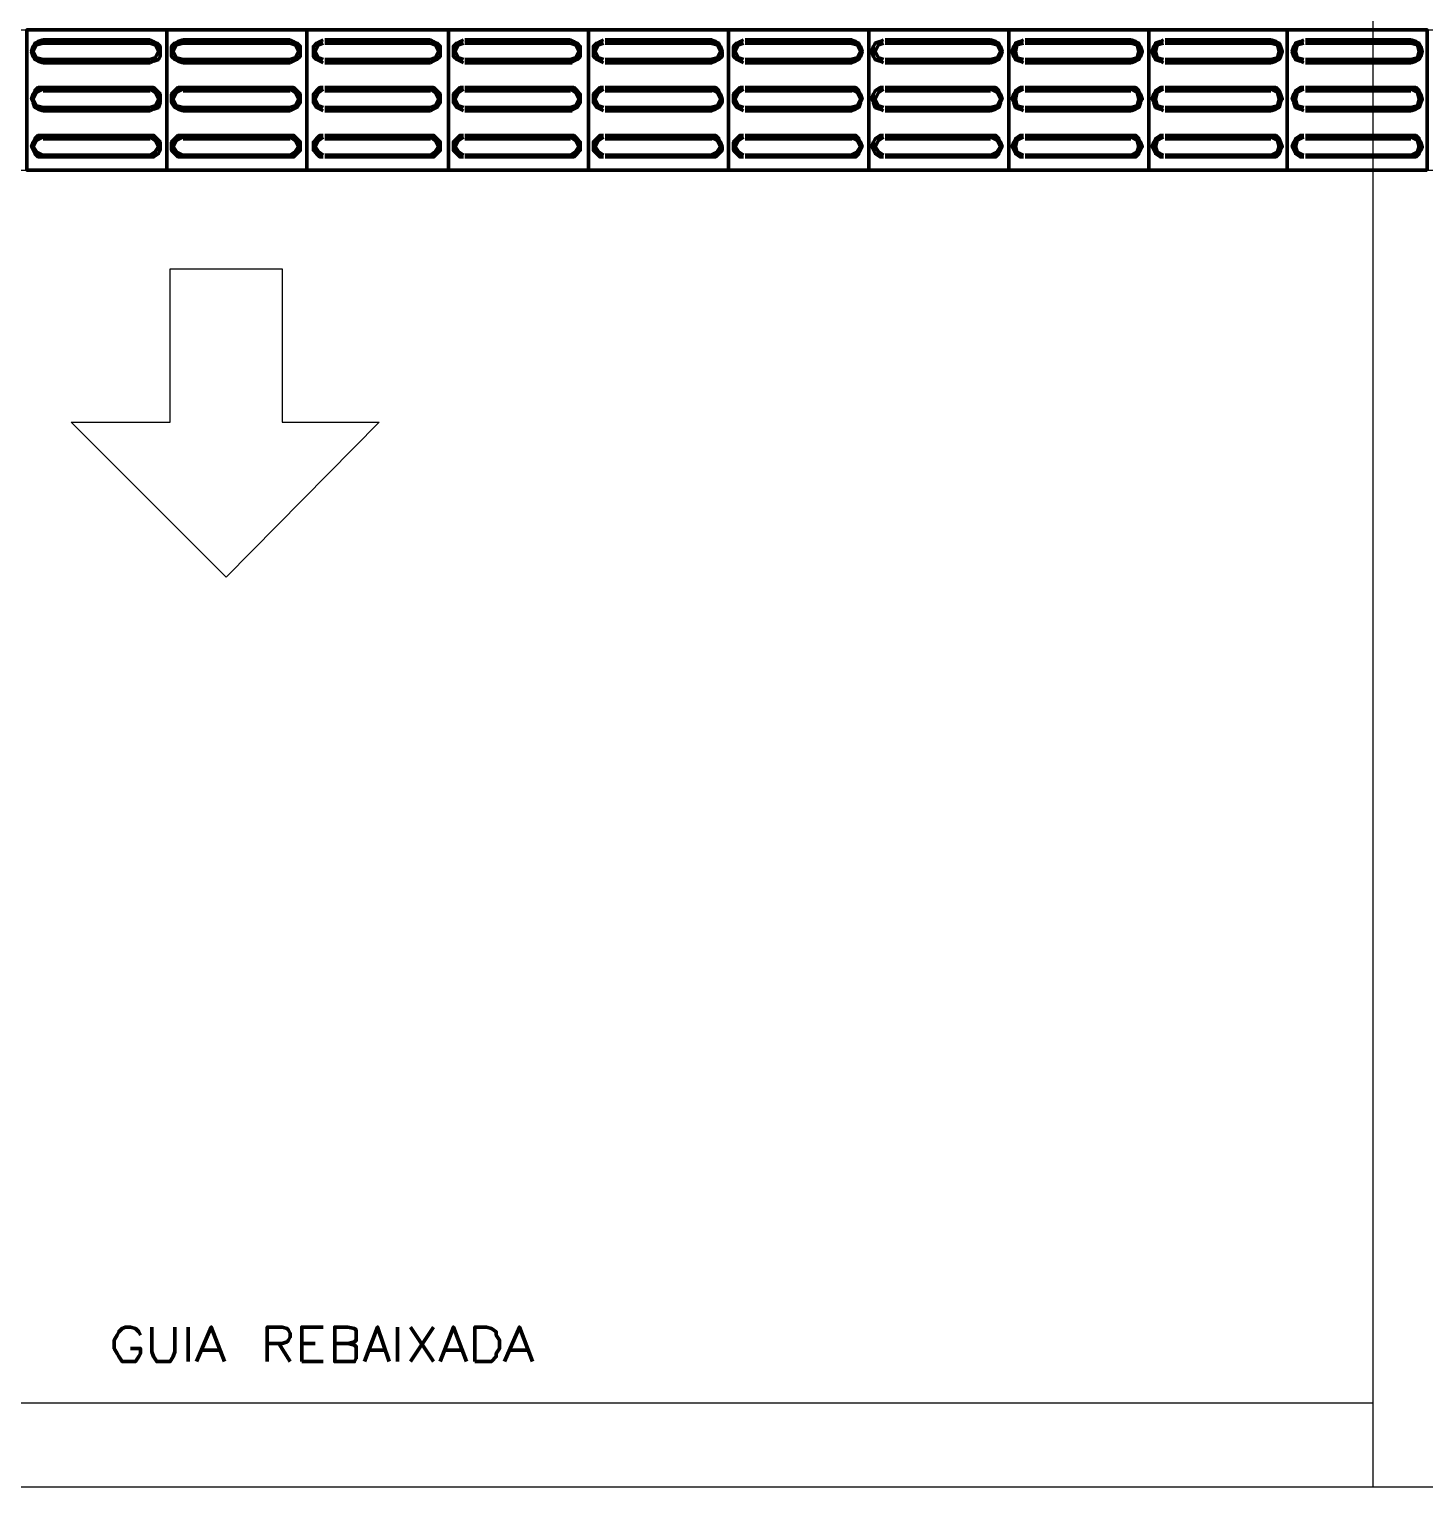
# Model space of a CAD drawing. Header units: millimetres. Extents: x 2273 to 2522, y 1034 to 1187.
# Drawn here: x 2294.848 to 2297.339, y 1102.912 to 1105.513 of the extents above; entities that cross this region are included whole.
import ezdxf

# ---------------------------------------------------------------- set-up
doc = ezdxf.new("R2010")
doc.units = ezdxf.units.MM
doc.layers.add('LAYER8', color=8, linetype='Continuous')
doc.layers.add('PAREDES', color=4, linetype='Continuous', lineweight=100)

# ---------------------------------------------------------------- blocks, each defined once
blk = doc.blocks.new('IP')
at = {"layer": 'PAREDES', "color": 0, "linetype": 'Continuous'}
for points in [[(82.3593, 139.748), (82.3564, 139.7539), (82.3505, 139.7598), (82.3417, 139.7627), (82.3328, 139.7627), (82.327, 139.7598), (82.3211, 139.7539), (82.3181, 139.748), (82.3123, 139.7392), (82.3123, 139.7245), (82.3181, 139.7157), (82.3211, 139.7098), (82.327, 139.701), (82.3328, 139.701), (82.3417, 139.701), (82.3505, 139.701), (82.3564, 139.7098), (82.3593, 139.7157), (82.3593, 139.7245), (82.3417, 139.7245)], [(82.3799, 139.7627), (82.3799, 139.7186), (82.3828, 139.7098), (82.3887, 139.701), (82.3975, 139.701), (82.4034, 139.701), (82.4123, 139.701), (82.4181, 139.7098), (82.4211, 139.7186), (82.4211, 139.7627)], [(82.4446, 139.7627), (82.4446, 139.701)], [(82.4593, 139.701), (82.4858, 139.7627), (82.5093, 139.701)], [(82.5858, 139.701), (82.5858, 139.7627), (82.6123, 139.7627), (82.6211, 139.7598), (82.624, 139.7569), (82.627, 139.751), (82.627, 139.7451), (82.624, 139.7392), (82.6211, 139.7363), (82.6123, 139.7333), (82.5858, 139.7333)], [(82.6475, 139.701), (82.6475, 139.7627), (82.6858, 139.7627)], [(82.7299, 139.7333), (82.7417, 139.7304), (82.7446, 139.7275), (82.7446, 139.7216), (82.7446, 139.7127), (82.7446, 139.7069), (82.7417, 139.701), (82.7299, 139.701), (82.7064, 139.701), (82.7064, 139.7627), (82.7299, 139.7627), (82.7417, 139.7598), (82.7446, 139.7569), (82.7446, 139.751), (82.7446, 139.7451), (82.7446, 139.7392), (82.7417, 139.7363), (82.7299, 139.7333), (82.7064, 139.7333)], [(82.7593, 139.701), (82.7828, 139.7627), (82.8034, 139.701)], [(82.8181, 139.7627), (82.8181, 139.701)], [(82.8417, 139.7627), (82.8828, 139.701)], [(82.8828, 139.7627), (82.8417, 139.701)], [(82.8946, 139.701), (82.9181, 139.7627), (82.9417, 139.701)], [(82.9564, 139.701), (82.9564, 139.7627), (82.977, 139.7627), (82.9858, 139.7598), (82.9946, 139.7539), (82.9946, 139.748), (83.0005, 139.7392), (83.0005, 139.7245), (82.9946, 139.7157), (82.9946, 139.7098), (82.9858, 139.701), (82.977, 139.701), (82.9564, 139.701)], [(83.0093, 139.701), (83.0358, 139.7627), (83.0593, 139.701)], [(82.6064, 139.7333), (82.627, 139.701)], [(82.6475, 139.7333), (82.6711, 139.7333)], [(82.4711, 139.7216), (82.5005, 139.7216)], [(82.6475, 139.701), (82.6858, 139.701)], [(82.7652, 139.7216), (82.7975, 139.7216)], [(82.9034, 139.7216), (82.9328, 139.7216)], [(83.0211, 139.7216), (83.0505, 139.7216)]]:
    blk.add_lwpolyline(points, dxfattribs=at)
blk = doc.blocks.new('VBCX')
at = {"layer": 'PAREDES', "color": 160, "linetype": 'Continuous'}
for points in [[(82.4064, 141.8275), (82.1564, 141.8275), (82.1564, 142.0775), (82.4064, 142.0775), (82.4064, 141.8275)], [(82.6564, 141.8275), (82.4064, 141.8275), (82.4064, 142.0775), (82.6564, 142.0775), (82.6564, 141.8275)], [(82.9093, 141.8275), (82.6564, 141.8275), (82.6564, 142.0775), (82.9093, 142.0775), (82.9093, 141.8275)], [(83.1593, 141.8275), (82.9093, 141.8275), (82.9093, 142.0775), (83.1593, 142.0775), (83.1593, 141.8275)], [(83.4093, 141.8275), (83.1593, 141.8275), (83.1593, 142.0775), (83.4093, 142.0775), (83.4093, 141.8275)], [(83.6593, 141.8275), (83.4093, 141.8275), (83.4093, 142.0775), (83.6593, 142.0775), (83.6593, 141.8275)], [(83.9093, 141.8275), (83.6593, 141.8275), (83.6593, 142.0775), (83.9093, 142.0775), (83.9093, 141.8275)], [(84.1593, 141.8275), (83.9093, 141.8275), (83.9093, 142.0775), (84.1593, 142.0775), (84.1593, 141.8275)], [(84.4064, 141.8275), (84.1593, 141.8275), (84.1593, 142.0775), (84.4064, 142.0775), (84.4064, 141.8275)], [(84.6564, 141.8275), (84.4064, 141.8275), (84.4064, 142.0775), (84.6564, 142.0775), (84.6564, 141.8275)], [(82.1858, 142.0598), (82.177, 142.0569), (82.1711, 142.0539), (82.1681, 142.048), (82.1652, 142.0392), (82.1681, 142.0304), (82.1711, 142.0245), (82.177, 142.0216), (82.1858, 142.0186)], [(82.1858, 142.0539), (82.174, 142.051), (82.1681, 142.0392), (82.174, 142.0275), (82.1858, 142.0245)], [(82.1858, 142.0598), (82.377, 142.0598)], [(82.1858, 142.0539), (82.377, 142.0539)], [(82.377, 142.0186), (82.3828, 142.0216), (82.3917, 142.0245), (82.3946, 142.0304), (82.3946, 142.0392), (82.3946, 142.048), (82.3887, 142.0539), (82.3828, 142.0569), (82.377, 142.0598)], [(82.377, 142.0245), (82.3858, 142.0275), (82.3917, 142.0392), (82.3858, 142.051), (82.377, 142.0539)], [(82.4358, 142.0598), (82.427, 142.0569), (82.4211, 142.0539), (82.4152, 142.048), (82.4152, 142.0392), (82.4152, 142.0304), (82.4211, 142.0245), (82.427, 142.0216), (82.4358, 142.0186)], [(82.4358, 142.0539), (82.424, 142.051), (82.4181, 142.0392), (82.424, 142.0275), (82.4358, 142.0245)], [(82.4358, 142.0598), (82.627, 142.0598)], [(82.4358, 142.0539), (82.627, 142.0539)], [(82.627, 142.0186), (82.6328, 142.0216), (82.6387, 142.0245), (82.6446, 142.0304), (82.6446, 142.0392), (82.6446, 142.048), (82.6387, 142.0539), (82.6328, 142.0569), (82.627, 142.0598)], [(82.627, 142.0245), (82.6358, 142.0275), (82.6417, 142.0392), (82.6358, 142.051), (82.627, 142.0539)], [(82.6858, 142.0598), (82.6799, 142.0569), (82.674, 142.0539), (82.6681, 142.048), (82.6681, 142.0392), (82.6681, 142.0304), (82.674, 142.0245), (82.6799, 142.0216), (82.6858, 142.0186)], [(82.6858, 142.0539), (82.677, 142.051), (82.6711, 142.0392), (82.677, 142.0275), (82.6858, 142.0245)], [(82.6887, 142.0598), (82.877, 142.0598)], [(82.6887, 142.0539), (82.877, 142.0539)], [(82.877, 142.0186), (82.8828, 142.0216), (82.8887, 142.0245), (82.8946, 142.0304), (82.8946, 142.0392), (82.8946, 142.048), (82.8887, 142.0539), (82.8828, 142.0569), (82.877, 142.0598)], [(82.877, 142.0245), (82.8858, 142.0275), (82.8917, 142.0392), (82.8858, 142.051), (82.877, 142.0539)], [(82.9358, 142.0598), (82.9299, 142.0569), (82.924, 142.0539), (82.9181, 142.048), (82.9181, 142.0392), (82.9181, 142.0304), (82.924, 142.0245), (82.9299, 142.0216), (82.9358, 142.0186)], [(82.9358, 142.0539), (82.927, 142.051), (82.9211, 142.0392), (82.927, 142.0275), (82.9358, 142.0245)], [(82.9387, 142.0598), (83.127, 142.0598)], [(82.9387, 142.0539), (83.127, 142.0539)], [(83.127, 142.0186), (83.1328, 142.0216), (83.1387, 142.0245), (83.1446, 142.0304), (83.1446, 142.0392), (83.1446, 142.048), (83.1387, 142.0539), (83.1328, 142.0569), (83.127, 142.0598)], [(83.127, 142.0245), (83.1358, 142.0275), (83.1417, 142.0392), (83.1358, 142.051), (83.127, 142.0539)], [(83.1858, 142.0598), (83.1799, 142.0569), (83.174, 142.0539), (83.1681, 142.048), (83.1681, 142.0392), (83.1681, 142.0304), (83.174, 142.0245), (83.1799, 142.0216), (83.1858, 142.0186)], [(83.1858, 142.0539), (83.177, 142.051), (83.1711, 142.0392), (83.177, 142.0275), (83.1858, 142.0245)], [(83.1887, 142.0598), (83.3799, 142.0598)], [(83.1887, 142.0539), (83.3799, 142.0539)], [(83.377, 142.0186), (83.3858, 142.0216), (83.3917, 142.0245), (83.3975, 142.0304), (83.3975, 142.0392), (83.3946, 142.048), (83.3917, 142.0539), (83.3858, 142.0569), (83.377, 142.0598)], [(83.377, 142.0245), (83.3887, 142.0275), (83.3946, 142.0392), (83.3887, 142.051), (83.377, 142.0539)], [(83.4358, 142.0598), (83.4299, 142.0569), (83.424, 142.0539), (83.4181, 142.048), (83.4181, 142.0392), (83.4181, 142.0304), (83.424, 142.0245), (83.4299, 142.0216), (83.4358, 142.0186)], [(83.4358, 142.0539), (83.427, 142.051), (83.4211, 142.0392), (83.427, 142.0275), (83.4358, 142.0245)], [(83.4387, 142.0598), (83.6299, 142.0598)], [(83.4387, 142.0539), (83.6299, 142.0539)], [(83.627, 142.0186), (83.6358, 142.0216), (83.6417, 142.0245), (83.6446, 142.0304), (83.6475, 142.0392), (83.6446, 142.048), (83.6417, 142.0539), (83.6358, 142.0569), (83.627, 142.0598)], [(83.627, 142.0245), (83.6387, 142.0275), (83.6446, 142.0392), (83.6387, 142.051), (83.627, 142.0539)], [(83.6858, 142.0598), (83.6799, 142.0569), (83.6711, 142.0539), (83.6681, 142.048), (83.6652, 142.0392), (83.6681, 142.0304), (83.6711, 142.0245), (83.6799, 142.0216), (83.6858, 142.0186)], [(83.6858, 142.0539), (83.677, 142.051), (83.6711, 142.0392), (83.677, 142.0275), (83.6858, 142.0245)], [(83.6887, 142.0598), (83.877, 142.0598)], [(83.6887, 142.0539), (83.877, 142.0539)], [(83.877, 142.0186), (83.8858, 142.0216), (83.8917, 142.0245), (83.8946, 142.0304), (83.8975, 142.0392), (83.8946, 142.048), (83.8917, 142.0539), (83.8858, 142.0569), (83.877, 142.0598)], [(83.877, 142.0245), (83.8887, 142.0275), (83.8946, 142.0392), (83.8887, 142.051), (83.877, 142.0539)], [(83.9358, 142.0598), (83.9299, 142.0569), (83.9211, 142.0539), (83.9181, 142.048), (83.9152, 142.0392), (83.9181, 142.0304), (83.9211, 142.0245), (83.9299, 142.0216), (83.9358, 142.0186)], [(83.9358, 142.0539), (83.924, 142.051), (83.9211, 142.0392), (83.924, 142.0275), (83.9358, 142.0245)], [(83.9387, 142.0598), (84.127, 142.0598)], [(83.9387, 142.0539), (84.127, 142.0539)], [(84.127, 142.0186), (84.1358, 142.0216), (84.1417, 142.0245), (84.1446, 142.0304), (84.1475, 142.0392), (84.1446, 142.048), (84.1417, 142.0539), (84.1358, 142.0569), (84.127, 142.0598)], [(84.127, 142.0245), (84.1387, 142.0275), (84.1417, 142.0392), (84.1387, 142.051), (84.127, 142.0539)], [(84.1858, 142.0598), (84.1799, 142.0569), (84.1711, 142.0539), (84.1681, 142.048), (84.1652, 142.0392), (84.1681, 142.0304), (84.1711, 142.0245), (84.1799, 142.0216), (84.1858, 142.0186)], [(84.1858, 142.0539), (84.174, 142.051), (84.1711, 142.0392), (84.174, 142.0275), (84.1858, 142.0245)], [(84.1887, 142.0598), (84.377, 142.0598)], [(84.1887, 142.0539), (84.377, 142.0539)], [(84.377, 142.0186), (84.3858, 142.0216), (84.3917, 142.0245), (84.3946, 142.0304), (84.3975, 142.0392), (84.3946, 142.048), (84.3917, 142.0539), (84.3858, 142.0569), (84.377, 142.0598)], [(84.377, 142.0245), (84.3887, 142.0275), (84.3917, 142.0392), (84.3887, 142.051), (84.377, 142.0539)], [(84.4358, 142.0598), (84.4299, 142.0569), (84.4211, 142.0539), (84.4181, 142.048), (84.4152, 142.0392), (84.4181, 142.0304), (84.4211, 142.0245), (84.4299, 142.0216), (84.4358, 142.0186)], [(84.4358, 142.0539), (84.424, 142.051), (84.4211, 142.0392), (84.424, 142.0275), (84.4358, 142.0245)], [(84.4387, 142.0598), (84.627, 142.0598)], [(84.4387, 142.0539), (84.627, 142.0539)], [(84.627, 142.0186), (84.6358, 142.0216), (84.6417, 142.0245), (84.6446, 142.0304), (84.6475, 142.0392), (84.6446, 142.048), (84.6417, 142.0539), (84.6358, 142.0569), (84.627, 142.0598)], [(84.627, 142.0245), (84.6387, 142.0275), (84.6417, 142.0392), (84.6387, 142.051), (84.627, 142.0539)], [(82.377, 142.0245), (82.1858, 142.0245)], [(82.377, 142.0186), (82.1858, 142.0186)], [(82.627, 142.0245), (82.4358, 142.0245)], [(82.627, 142.0186), (82.4358, 142.0186)], [(82.877, 142.0245), (82.6887, 142.0245)], [(82.877, 142.0186), (82.6887, 142.0186)], [(83.1299, 142.0245), (82.9387, 142.0245)], [(83.1299, 142.0186), (82.9387, 142.0186)], [(83.3799, 142.0245), (83.1887, 142.0245)], [(83.3799, 142.0186), (83.1887, 142.0186)], [(83.6299, 142.0245), (83.4387, 142.0245)], [(83.6299, 142.0186), (83.4387, 142.0186)], [(83.877, 142.0245), (83.6887, 142.0245)], [(83.877, 142.0186), (83.6887, 142.0186)], [(84.127, 142.0245), (83.9387, 142.0245)], [(84.127, 142.0186), (83.9387, 142.0186)], [(84.377, 142.0245), (84.1887, 142.0245)], [(84.377, 142.0186), (84.1887, 142.0186)], [(84.627, 142.0245), (84.4387, 142.0245)], [(84.627, 142.0186), (84.4387, 142.0186)], [(82.1858, 141.9745), (82.177, 141.9745), (82.1711, 141.9686), (82.1681, 141.9627), (82.1652, 141.9539), (82.1681, 141.948), (82.1711, 141.9392), (82.177, 141.9363), (82.1858, 141.9333)], [(82.1858, 141.9716), (82.174, 141.9657), (82.1681, 141.9539), (82.174, 141.9422), (82.1858, 141.9392)], [(82.1858, 141.9745), (82.377, 141.9745)], [(82.1858, 141.9686), (82.377, 141.9686)], [(82.377, 141.9333), (82.3828, 141.9363), (82.3917, 141.9392), (82.3946, 141.948), (82.3946, 141.9539), (82.3946, 141.9627), (82.3887, 141.9686), (82.3828, 141.9745), (82.377, 141.9745)], [(82.377, 141.9392), (82.3858, 141.9422), (82.3917, 141.9539), (82.3858, 141.9657), (82.377, 141.9716)], [(82.4358, 141.9745), (82.427, 141.9745), (82.4211, 141.9686), (82.4152, 141.9627), (82.4152, 141.9539), (82.4152, 141.948), (82.4211, 141.9392), (82.427, 141.9363), (82.4358, 141.9333)], [(82.4358, 141.9716), (82.424, 141.9657), (82.4181, 141.9539), (82.424, 141.9422), (82.4358, 141.9392)], [(82.4358, 141.9745), (82.627, 141.9745)], [(82.4358, 141.9686), (82.627, 141.9686)], [(82.627, 141.9333), (82.6328, 141.9363), (82.6387, 141.9392), (82.6446, 141.948), (82.6446, 141.9539), (82.6446, 141.9627), (82.6387, 141.9686), (82.6328, 141.9745), (82.627, 141.9745)], [(82.627, 141.9392), (82.6358, 141.9422), (82.6417, 141.9539), (82.6358, 141.9657), (82.627, 141.9716)], [(82.6858, 141.9745), (82.6799, 141.9745), (82.674, 141.9686), (82.6681, 141.9627), (82.6681, 141.9539), (82.6681, 141.948), (82.674, 141.9392), (82.6799, 141.9363), (82.6858, 141.9333)], [(82.6858, 141.9716), (82.677, 141.9657), (82.6711, 141.9539), (82.677, 141.9422), (82.6858, 141.9392)], [(82.6887, 141.9745), (82.877, 141.9745)], [(82.6887, 141.9686), (82.877, 141.9686)], [(82.877, 141.9333), (82.8828, 141.9363), (82.8887, 141.9392), (82.8946, 141.948), (82.8946, 141.9539), (82.8946, 141.9627), (82.8887, 141.9686), (82.8828, 141.9745), (82.877, 141.9745)], [(82.877, 141.9392), (82.8858, 141.9422), (82.8917, 141.9539), (82.8858, 141.9657), (82.877, 141.9716)], [(82.9358, 141.9745), (82.9299, 141.9745), (82.924, 141.9686), (82.9181, 141.9627), (82.9181, 141.9539), (82.9181, 141.948), (82.924, 141.9392), (82.9299, 141.9363), (82.9358, 141.9333)], [(82.9358, 141.9716), (82.927, 141.9657), (82.9211, 141.9539), (82.927, 141.9422), (82.9358, 141.9392)], [(82.9387, 141.9745), (83.127, 141.9745)], [(82.9387, 141.9686), (83.127, 141.9686)], [(83.127, 141.9333), (83.1328, 141.9363), (83.1387, 141.9392), (83.1446, 141.948), (83.1446, 141.9539), (83.1446, 141.9627), (83.1387, 141.9686), (83.1328, 141.9745), (83.127, 141.9745)], [(83.127, 141.9392), (83.1358, 141.9422), (83.1417, 141.9539), (83.1358, 141.9657), (83.127, 141.9716)], [(83.1858, 141.9745), (83.1799, 141.9745), (83.174, 141.9686), (83.1681, 141.9627), (83.1681, 141.9539), (83.1681, 141.948), (83.174, 141.9392), (83.1799, 141.9363), (83.1858, 141.9333)], [(83.1858, 141.9716), (83.177, 141.9657), (83.1711, 141.9539), (83.177, 141.9422), (83.1858, 141.9392)], [(83.1887, 141.9745), (83.3799, 141.9745)], [(83.1887, 141.9686), (83.3799, 141.9686)], [(83.377, 141.9333), (83.3858, 141.9363), (83.3917, 141.9392), (83.3975, 141.948), (83.3975, 141.9539), (83.3946, 141.9627), (83.3917, 141.9686), (83.3858, 141.9745), (83.377, 141.9745)], [(83.377, 141.9392), (83.3887, 141.9422), (83.3946, 141.9539), (83.3887, 141.9657), (83.377, 141.9716)], [(83.4358, 141.9745), (83.4299, 141.9745), (83.424, 141.9686), (83.4181, 141.9627), (83.4181, 141.9539), (83.4181, 141.948), (83.424, 141.9392), (83.4299, 141.9363), (83.4358, 141.9333)], [(83.4358, 141.9716), (83.427, 141.9657), (83.4211, 141.9539), (83.427, 141.9422), (83.4358, 141.9392)], [(83.4387, 141.9745), (83.6299, 141.9745)], [(83.4387, 141.9686), (83.6299, 141.9686)], [(83.627, 141.9333), (83.6358, 141.9363), (83.6417, 141.9392), (83.6446, 141.948), (83.6475, 141.9539), (83.6446, 141.9627), (83.6417, 141.9686), (83.6358, 141.9745), (83.627, 141.9745)], [(83.627, 141.9392), (83.6387, 141.9422), (83.6446, 141.9539), (83.6387, 141.9657), (83.627, 141.9716)], [(83.6858, 141.9745), (83.6799, 141.9745), (83.6711, 141.9686), (83.6681, 141.9627), (83.6652, 141.9539), (83.6681, 141.948), (83.6711, 141.9392), (83.6799, 141.9363), (83.6858, 141.9333)], [(83.6858, 141.9716), (83.677, 141.9657), (83.6711, 141.9539), (83.677, 141.9422), (83.6858, 141.9392)], [(83.6887, 141.9745), (83.877, 141.9745)], [(83.6887, 141.9686), (83.877, 141.9686)], [(83.877, 141.9333), (83.8858, 141.9363), (83.8917, 141.9392), (83.8946, 141.948), (83.8975, 141.9539), (83.8946, 141.9627), (83.8917, 141.9686), (83.8858, 141.9745), (83.877, 141.9745)], [(83.877, 141.9392), (83.8887, 141.9422), (83.8946, 141.9539), (83.8887, 141.9657), (83.877, 141.9716)], [(83.9358, 141.9745), (83.9299, 141.9745), (83.9211, 141.9686), (83.9181, 141.9627), (83.9152, 141.9539), (83.9181, 141.948), (83.9211, 141.9392), (83.9299, 141.9363), (83.9358, 141.9333)], [(83.9358, 141.9716), (83.924, 141.9657), (83.9211, 141.9539), (83.924, 141.9422), (83.9358, 141.9392)], [(83.9387, 141.9745), (84.127, 141.9745)], [(83.9387, 141.9686), (84.127, 141.9686)], [(84.127, 141.9333), (84.1358, 141.9363), (84.1417, 141.9392), (84.1446, 141.948), (84.1475, 141.9539), (84.1446, 141.9627), (84.1417, 141.9686), (84.1358, 141.9745), (84.127, 141.9745)], [(84.127, 141.9392), (84.1387, 141.9422), (84.1417, 141.9539), (84.1387, 141.9657), (84.127, 141.9716)], [(84.1858, 141.9745), (84.1799, 141.9745), (84.1711, 141.9686), (84.1681, 141.9627), (84.1652, 141.9539), (84.1681, 141.948), (84.1711, 141.9392), (84.1799, 141.9363), (84.1858, 141.9333)], [(84.1858, 141.9716), (84.174, 141.9657), (84.1711, 141.9539), (84.174, 141.9422), (84.1858, 141.9392)], [(84.1887, 141.9745), (84.377, 141.9745)], [(84.1887, 141.9686), (84.377, 141.9686)], [(84.377, 141.9333), (84.3858, 141.9363), (84.3917, 141.9392), (84.3946, 141.948), (84.3975, 141.9539), (84.3946, 141.9627), (84.3917, 141.9686), (84.3858, 141.9745), (84.377, 141.9745)], [(84.377, 141.9392), (84.3887, 141.9422), (84.3917, 141.9539), (84.3887, 141.9657), (84.377, 141.9716)], [(84.4358, 141.9745), (84.4299, 141.9745), (84.4211, 141.9686), (84.4181, 141.9627), (84.4152, 141.9539), (84.4181, 141.948), (84.4211, 141.9392), (84.4299, 141.9363), (84.4358, 141.9333)], [(84.4358, 141.9716), (84.424, 141.9657), (84.4211, 141.9539), (84.424, 141.9422), (84.4358, 141.9392)], [(84.4387, 141.9745), (84.627, 141.9745)], [(84.4387, 141.9686), (84.627, 141.9686)], [(84.627, 141.9333), (84.6358, 141.9363), (84.6417, 141.9392), (84.6446, 141.948), (84.6475, 141.9539), (84.6446, 141.9627), (84.6417, 141.9686), (84.6358, 141.9745), (84.627, 141.9745)], [(84.627, 141.9392), (84.6387, 141.9422), (84.6417, 141.9539), (84.6387, 141.9657), (84.627, 141.9716)], [(82.377, 141.9392), (82.1858, 141.9392)], [(82.627, 141.9392), (82.4358, 141.9392)], [(82.877, 141.9392), (82.6887, 141.9392)], [(83.1299, 141.9392), (82.9387, 141.9392)], [(83.3799, 141.9392), (83.1887, 141.9392)], [(83.6299, 141.9392), (83.4387, 141.9392)], [(83.877, 141.9392), (83.6887, 141.9392)], [(84.127, 141.9392), (83.9387, 141.9392)], [(84.377, 141.9392), (84.1887, 141.9392)], [(84.627, 141.9392), (84.4387, 141.9392)], [(82.377, 141.9333), (82.1858, 141.9333)], [(82.627, 141.9333), (82.4358, 141.9333)], [(82.877, 141.9333), (82.6887, 141.9333)], [(83.1299, 141.9333), (82.9387, 141.9333)], [(83.3799, 141.9333), (83.1887, 141.9333)], [(83.6299, 141.9333), (83.4387, 141.9333)], [(83.877, 141.9333), (83.6887, 141.9333)], [(84.127, 141.9333), (83.9387, 141.9333)], [(84.377, 141.9333), (84.1887, 141.9333)], [(84.627, 141.9333), (84.4387, 141.9333)], [(82.1858, 141.8892), (82.177, 141.8892), (82.1711, 141.8833), (82.1681, 141.8775), (82.1652, 141.8686), (82.1681, 141.8627), (82.1711, 141.8569), (82.177, 141.851), (82.1858, 141.851)], [(82.1858, 141.8863), (82.174, 141.8804), (82.1681, 141.8686), (82.174, 141.8598), (82.1858, 141.8539)], [(82.1858, 141.8892), (82.377, 141.8892)], [(82.377, 141.851), (82.3828, 141.851), (82.3917, 141.8569), (82.3946, 141.8627), (82.3946, 141.8686), (82.3946, 141.8775), (82.3887, 141.8833), (82.3828, 141.8892), (82.377, 141.8892)], [(82.377, 141.8539), (82.3858, 141.8598), (82.3917, 141.8686), (82.3858, 141.8804), (82.377, 141.8863)], [(82.4358, 141.8892), (82.427, 141.8892), (82.4211, 141.8833), (82.4152, 141.8775), (82.4152, 141.8686), (82.4152, 141.8627), (82.4211, 141.8569), (82.427, 141.851), (82.4358, 141.851)], [(82.4358, 141.8863), (82.424, 141.8804), (82.4181, 141.8686), (82.424, 141.8598), (82.4358, 141.8539)], [(82.4358, 141.8892), (82.627, 141.8892)], [(82.627, 141.851), (82.6328, 141.851), (82.6387, 141.8569), (82.6446, 141.8627), (82.6446, 141.8686), (82.6446, 141.8775), (82.6387, 141.8833), (82.6328, 141.8892), (82.627, 141.8892)], [(82.627, 141.8539), (82.6358, 141.8598), (82.6417, 141.8686), (82.6358, 141.8804), (82.627, 141.8863)], [(82.6858, 141.8892), (82.6799, 141.8892), (82.674, 141.8833), (82.6681, 141.8775), (82.6681, 141.8686), (82.6681, 141.8627), (82.674, 141.8569), (82.6799, 141.851), (82.6858, 141.851)], [(82.6858, 141.8863), (82.677, 141.8804), (82.6711, 141.8686), (82.677, 141.8598), (82.6858, 141.8539)], [(82.6887, 141.8892), (82.877, 141.8892)], [(82.877, 141.851), (82.8828, 141.851), (82.8887, 141.8569), (82.8946, 141.8627), (82.8946, 141.8686), (82.8946, 141.8775), (82.8887, 141.8833), (82.8828, 141.8892), (82.877, 141.8892)], [(82.877, 141.8539), (82.8858, 141.8598), (82.8917, 141.8686), (82.8858, 141.8804), (82.877, 141.8863)], [(82.9358, 141.8892), (82.9299, 141.8892), (82.924, 141.8833), (82.9181, 141.8775), (82.9181, 141.8686), (82.9181, 141.8627), (82.924, 141.8569), (82.9299, 141.851), (82.9358, 141.851)], [(82.9358, 141.8863), (82.927, 141.8804), (82.9211, 141.8686), (82.927, 141.8598), (82.9358, 141.8539)], [(82.9387, 141.8892), (83.127, 141.8892)], [(83.127, 141.851), (83.1328, 141.851), (83.1387, 141.8569), (83.1446, 141.8627), (83.1446, 141.8686), (83.1446, 141.8775), (83.1387, 141.8833), (83.1328, 141.8892), (83.127, 141.8892)], [(83.127, 141.8539), (83.1358, 141.8598), (83.1417, 141.8686), (83.1358, 141.8804), (83.127, 141.8863)], [(83.1858, 141.8892), (83.1799, 141.8892), (83.174, 141.8833), (83.1681, 141.8775), (83.1681, 141.8686), (83.1681, 141.8627), (83.174, 141.8569), (83.1799, 141.851), (83.1858, 141.851)], [(83.1858, 141.8863), (83.177, 141.8804), (83.1711, 141.8686), (83.177, 141.8598), (83.1858, 141.8539)], [(83.1887, 141.8892), (83.3799, 141.8892)], [(83.377, 141.851), (83.3858, 141.851), (83.3917, 141.8569), (83.3975, 141.8627), (83.3975, 141.8686), (83.3946, 141.8775), (83.3917, 141.8833), (83.3858, 141.8892), (83.377, 141.8892)], [(83.377, 141.8539), (83.3887, 141.8598), (83.3946, 141.8686), (83.3887, 141.8804), (83.377, 141.8863)], [(83.4358, 141.8892), (83.4299, 141.8892), (83.424, 141.8833), (83.4181, 141.8775), (83.4181, 141.8686), (83.4181, 141.8627), (83.424, 141.8569), (83.4299, 141.851), (83.4358, 141.851)], [(83.4358, 141.8863), (83.427, 141.8804), (83.4211, 141.8686), (83.427, 141.8598), (83.4358, 141.8539)], [(83.4387, 141.8892), (83.6299, 141.8892)], [(83.627, 141.851), (83.6358, 141.851), (83.6417, 141.8569), (83.6446, 141.8627), (83.6475, 141.8686), (83.6446, 141.8775), (83.6417, 141.8833), (83.6358, 141.8892), (83.627, 141.8892)], [(83.627, 141.8539), (83.6387, 141.8598), (83.6446, 141.8686), (83.6387, 141.8804), (83.627, 141.8863)], [(83.6858, 141.8892), (83.6799, 141.8892), (83.6711, 141.8833), (83.6681, 141.8775), (83.6652, 141.8686), (83.6681, 141.8627), (83.6711, 141.8569), (83.6799, 141.851), (83.6858, 141.851)], [(83.6858, 141.8863), (83.677, 141.8804), (83.6711, 141.8686), (83.677, 141.8598), (83.6858, 141.8539)], [(83.6887, 141.8892), (83.877, 141.8892)], [(83.877, 141.851), (83.8858, 141.851), (83.8917, 141.8569), (83.8946, 141.8627), (83.8975, 141.8686), (83.8946, 141.8775), (83.8917, 141.8833), (83.8858, 141.8892), (83.877, 141.8892)], [(83.877, 141.8539), (83.8887, 141.8598), (83.8946, 141.8686), (83.8887, 141.8804), (83.877, 141.8863)], [(83.9358, 141.8892), (83.9299, 141.8892), (83.9211, 141.8833), (83.9181, 141.8775), (83.9152, 141.8686), (83.9181, 141.8627), (83.9211, 141.8569), (83.9299, 141.851), (83.9358, 141.851)], [(83.9358, 141.8863), (83.924, 141.8804), (83.9211, 141.8686), (83.924, 141.8598), (83.9358, 141.8539)], [(83.9387, 141.8892), (84.127, 141.8892)], [(84.127, 141.851), (84.1358, 141.851), (84.1417, 141.8569), (84.1446, 141.8627), (84.1475, 141.8686), (84.1446, 141.8775), (84.1417, 141.8833), (84.1358, 141.8892), (84.127, 141.8892)], [(84.127, 141.8539), (84.1387, 141.8598), (84.1417, 141.8686), (84.1387, 141.8804), (84.127, 141.8863)], [(84.1858, 141.8892), (84.1799, 141.8892), (84.1711, 141.8833), (84.1681, 141.8775), (84.1652, 141.8686), (84.1681, 141.8627), (84.1711, 141.8569), (84.1799, 141.851), (84.1858, 141.851)], [(84.1858, 141.8863), (84.174, 141.8804), (84.1711, 141.8686), (84.174, 141.8598), (84.1858, 141.8539)], [(84.1887, 141.8892), (84.377, 141.8892)], [(84.377, 141.851), (84.3858, 141.851), (84.3917, 141.8569), (84.3946, 141.8627), (84.3975, 141.8686), (84.3946, 141.8775), (84.3917, 141.8833), (84.3858, 141.8892), (84.377, 141.8892)], [(84.377, 141.8539), (84.3887, 141.8598), (84.3917, 141.8686), (84.3887, 141.8804), (84.377, 141.8863)], [(84.4358, 141.8892), (84.4299, 141.8892), (84.4211, 141.8833), (84.4181, 141.8775), (84.4152, 141.8686), (84.4181, 141.8627), (84.4211, 141.8569), (84.4299, 141.851), (84.4358, 141.851)], [(84.4358, 141.8863), (84.424, 141.8804), (84.4211, 141.8686), (84.424, 141.8598), (84.4358, 141.8539)], [(84.4387, 141.8892), (84.627, 141.8892)], [(84.627, 141.851), (84.6358, 141.851), (84.6417, 141.8569), (84.6446, 141.8627), (84.6475, 141.8686), (84.6446, 141.8775), (84.6417, 141.8833), (84.6358, 141.8892), (84.627, 141.8892)], [(84.627, 141.8539), (84.6387, 141.8598), (84.6417, 141.8686), (84.6387, 141.8804), (84.627, 141.8863)], [(82.1858, 141.8833), (82.377, 141.8833)], [(82.4358, 141.8833), (82.627, 141.8833)], [(82.6887, 141.8833), (82.877, 141.8833)], [(82.9387, 141.8833), (83.127, 141.8833)], [(83.1887, 141.8833), (83.3799, 141.8833)], [(83.4387, 141.8833), (83.6299, 141.8833)], [(83.6887, 141.8833), (83.877, 141.8833)], [(83.9387, 141.8833), (84.127, 141.8833)], [(84.1887, 141.8833), (84.377, 141.8833)], [(84.4387, 141.8833), (84.627, 141.8833)], [(82.377, 141.8539), (82.1858, 141.8539)], [(82.377, 141.851), (82.1858, 141.851)], [(82.627, 141.8539), (82.4358, 141.8539)], [(82.627, 141.851), (82.4358, 141.851)], [(82.877, 141.8539), (82.6887, 141.8539)], [(82.877, 141.851), (82.6887, 141.851)], [(83.1299, 141.8539), (82.9387, 141.8539)], [(83.1299, 141.851), (82.9387, 141.851)], [(83.3799, 141.8539), (83.1887, 141.8539)], [(83.3799, 141.851), (83.1887, 141.851)], [(83.6299, 141.8539), (83.4387, 141.8539)], [(83.6299, 141.851), (83.4387, 141.851)], [(83.877, 141.8539), (83.6887, 141.8539)], [(83.877, 141.851), (83.6887, 141.851)], [(84.127, 141.8539), (83.9387, 141.8539)], [(84.127, 141.851), (83.9387, 141.851)], [(84.377, 141.8539), (84.1887, 141.8539)], [(84.377, 141.851), (84.1887, 141.851)], [(84.627, 141.8539), (84.4387, 141.8539)], [(84.627, 141.851), (84.4387, 141.851)]]:
    blk.add_lwpolyline(points, dxfattribs=at)
blk = doc.blocks.new('KJIUY')
at = {"color": 0, "linetype": 'ByBlock'}
blk.add_blockref('VBCX', (0, 0), dxfattribs=at)

msp = doc.modelspace()

# ---------------------------------------------------------------- linework, layer by layer
at = {"layer": 'LAYER8', "color": 0, "linetype": 'Continuous'}
for points in [[(2297.2461, 1105.9118), (2297.2461, 1103.0618)], [(2274.0813, 1105.5118), (2303.999, 1105.5118)], [(2274.0813, 1105.2618), (2303.999, 1105.2618)], [(2295.199, 1104.5354), (2294.9225, 1104.8118), (2295.099, 1104.8118), (2295.099, 1105.0854), (2295.299, 1105.0854), (2295.299, 1104.8118), (2295.4725, 1104.8118), (2295.199, 1104.5354)], [(2293.5431, 1103.0618), (2297.2461, 1103.0618)], [(2297.2461, 1103.0618), (2297.2461, 1102.9118)], [(2274.0813, 1102.9118), (2303.999, 1102.9118)]]:
    msp.add_lwpolyline(points, dxfattribs=at)

# ---------------------------------------------------------------- block references
at = {"layer": 'LAYER8', "color": 0, "linetype": 'ByBlock'}
for name in ['KJIUY', 'IP']:
    msp.add_blockref(name, (2212.6867, 963.4344), dxfattribs=at)

doc.saveas('drawing.dxf')
